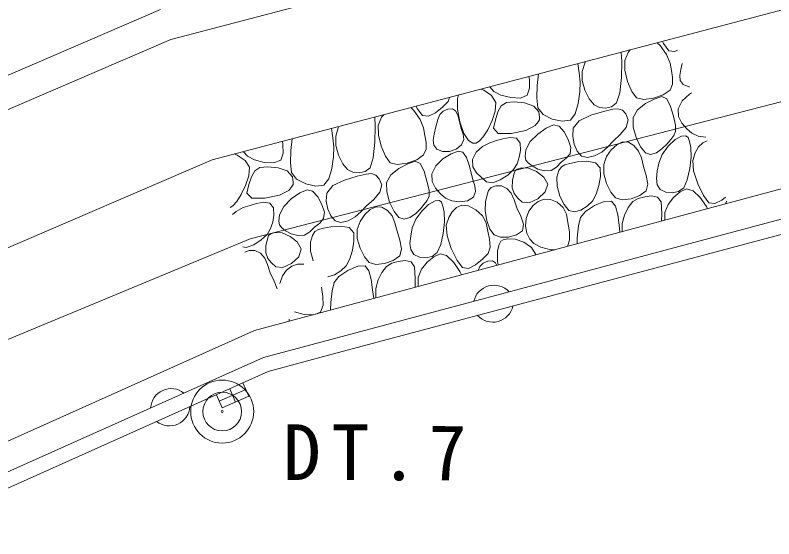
# Model space of a CAD drawing. Units: millimetres, scale not verified. Extents: x 40000 to 680000, y 20000 to 380000.
# Drawn here: x 187216 to 205176, y 312542 to 324938 of the extents above; entities that cross this region are included whole.
import ezdxf

# ---------------------------------------------------------------- set-up
doc = ezdxf.new("R2010")
doc.units = ezdxf.units.MM
doc.header["$LTSCALE"] = 1000
doc.layers.add('M-BGD', color=7, linetype='Continuous', lineweight=13)
doc.layers.add('M-BMK-SRVR', color=3, linetype='Continuous', lineweight=13)
doc.styles.add('ＭＳ ゴシック', font='')
doc.styles.get('ＭＳ ゴシック').set_extended_font_data('MS Gothic')

msp = doc.modelspace()

# ---------------------------------------------------------------- linework, layer by layer
at = {"layer": 'M-BGD'}
for p, q in [((190902, 324360), (212108, 329936)), ((191881, 321515), (212506, 326938)), ((191881, 321515), (212506, 326938)), ((180255, 320599), (190657, 325071)), ((212762, 324804), (192777, 319644)), ((180552, 319909), (190902, 324360)), ((202416, 324285), (202487, 324217)), ((202487, 324217), (202635, 324004)), ((202566, 324266), (202541, 324318)), ((202694, 324095), (202566, 324266)), ((201563, 324061), (201576, 323841)), ((201647, 323862), (201726, 324055)), ((201726, 324055), (201774, 324116)), ((202635, 324004), (202721, 323804)), ((202833, 324077), (202694, 324095)), ((202899, 324109), (202833, 324077)), ((200698, 323802), (200714, 323838)), ((201576, 323841), (201567, 323462)), ((201649, 323632), (201647, 323862)), ((200538, 323791), (200568, 323569)), ((200639, 323604), (200698, 323802)), ((202721, 323804), (202753, 323626)), ((202947, 323512), (202973, 323655)), ((202973, 323655), (203003, 323791)), ((199378, 323486), (199389, 323411)), ((199574, 323269), (199606, 323546)), ((200568, 323569), (200593, 323350)), ((200641, 323389), (200639, 323604)), ((201567, 323462), (201528, 323096)), ((201714, 323370), (201649, 323632)), ((202753, 323626), (202781, 323459)), ((202781, 323459), (202778, 323303)), ((202959, 323394), (202947, 323512)), ((199389, 323411), (199392, 323207)), ((200593, 323350), (200587, 323119)), ((200705, 323159), (200641, 323389)), ((201816, 323133), (201714, 323370)), ((202778, 323303), (202721, 323162)), ((203030, 323296), (202959, 323394)), ((203167, 323243), (203030, 323296)), ((198240, 323187), (198309, 323161)), ((198309, 323161), (198492, 323033)), ((198549, 323131), (198453, 323238)), ((198717, 323047), (198549, 323131)), ((199392, 323207), (199337, 323043)), ((199566, 322980), (199574, 323269)), ((200587, 323119), (200548, 322845)), ((200807, 322955), (200705, 323159)), ((201928, 322980), (201816, 323133)), ((202721, 323162), (202559, 323051)), ((203181, 323243), (203167, 323243)), ((203178, 323068), (203228, 323100)), ((197497, 322991), (197464, 322892)), ((197687, 322710), (197688, 322957)), ((197688, 322957), (197711, 323048)), ((198492, 323033), (198594, 322871)), ((198947, 322985), (198717, 323047)), ((199176, 322974), (198947, 322985)), ((199337, 323043), (199176, 322974)), ((199593, 322747), (199566, 322980)), ((200919, 322817), (200807, 322955)), ((201528, 323096), (201454, 322859)), ((202096, 322939), (201928, 322980)), ((202329, 322969), (202096, 322939)), ((202135, 322844), (202346, 322952)), ((202559, 323051), (202329, 322969)), ((202346, 322952), (202522, 323012)), ((202522, 323012), (202640, 322958)), ((202640, 322958), (202730, 322776)), ((203010, 322907), (203178, 323068)), ((196581, 322751), (196653, 322682)), ((196731, 322732), (196706, 322784)), ((197332, 322757), (197166, 322624)), ((197464, 322892), (197332, 322757)), ((198594, 322871), (198580, 322667)), ((198642, 322646), (198725, 322790)), ((198725, 322790), (198844, 322867)), ((198844, 322867), (199030, 322884)), ((199030, 322884), (199273, 322860)), ((199273, 322860), (199494, 322784)), ((199494, 322784), (199613, 322646)), ((199712, 322590), (199593, 322747)), ((200548, 322845), (200473, 322599)), ((201047, 322754), (200919, 322817)), ((201191, 322736), (201047, 322754)), ((201332, 322769), (201191, 322736)), ((201454, 322859), (201332, 322769)), ((201948, 322695), (202135, 322844)), ((202730, 322776), (202799, 322543)), ((202914, 322718), (203010, 322907)), ((192885, 317470), (212363, 322713)), ((195892, 322520), (195940, 322582)), ((196653, 322682), (196800, 322470)), ((196859, 322561), (196731, 322732)), ((196998, 322543), (196859, 322561)), ((197166, 322624), (196998, 322543)), ((197220, 322467), (197271, 322588)), ((197271, 322588), (197346, 322668)), ((197346, 322668), (197461, 322715)), ((197461, 322715), (197570, 322721)), ((197570, 322721), (197644, 322672)), ((197644, 322672), (197695, 322570)), ((197745, 322410), (197687, 322710)), ((197695, 322570), (197737, 322421)), ((198580, 322667), (198506, 322441)), ((198584, 322460), (198642, 322646)), ((199613, 322646), (199631, 322519)), ((199929, 322479), (199712, 322590)), ((200473, 322599), (200359, 322452)), ((200571, 322437), (200847, 322568)), ((200847, 322568), (201147, 322658)), ((201147, 322658), (201364, 322711)), ((201364, 322711), (201487, 322723)), ((201487, 322723), (201590, 322688)), ((201590, 322688), (201671, 322602)), ((201671, 322602), (201728, 322459)), ((201843, 322512), (201948, 322695)), ((202922, 322536), (202914, 322718)), ((195729, 322526), (195741, 322307)), ((195812, 322328), (195892, 322520)), ((196800, 322470), (196886, 322270)), ((197177, 322297), (197220, 322467)), ((197737, 322421), (197777, 322257)), ((197840, 322136), (197745, 322410)), ((198506, 322441), (198402, 322227)), ((198536, 322260), (198584, 322460)), ((199597, 322416), (199526, 322325)), ((199629, 322462), (199597, 322416)), ((199631, 322519), (199629, 322462)), ((200169, 322427), (199929, 322479)), ((200359, 322452), (200169, 322427)), ((200426, 322262), (200571, 322437)), ((201728, 322459), (201683, 322281)), ((201846, 322290), (201843, 322512)), ((202799, 322543), (202849, 322333)), ((203002, 322378), (202922, 322536)), ((194703, 322257), (194733, 322035)), ((194804, 322070), (194863, 322268)), ((194863, 322268), (194880, 322303)), ((195741, 322307), (195732, 321928)), ((195814, 322098), (195812, 322328)), ((196886, 322270), (196918, 322092)), ((197138, 322121), (197177, 322297)), ((197777, 322257), (197821, 322120)), ((198402, 322227), (198298, 322059)), ((198650, 322139), (198536, 322260)), ((199305, 322211), (198959, 322136)), ((199526, 322325), (199305, 322211)), ((199587, 322124), (199789, 322264)), ((199789, 322264), (199962, 322339)), ((199962, 322339), (200093, 322307)), ((200093, 322307), (200213, 322175)), ((200415, 322067), (200426, 322262)), ((201683, 322281), (201541, 322112)), ((201915, 322044), (201846, 322290)), ((202849, 322333), (202850, 322186)), ((203119, 322246), (203002, 322378)), ((203238, 322141), (203119, 322246)), ((194733, 322035), (194758, 321816)), ((194806, 321855), (194804, 322070)), ((195879, 321835), (195814, 322098)), ((196918, 322092), (196946, 321925)), ((197113, 321978), (197138, 322121)), ((197821, 322120), (197836, 321995)), ((197949, 321967), (197840, 322136)), ((198298, 322059), (198206, 321961)), ((198959, 322136), (198650, 322139)), ((198764, 322010), (198934, 322043)), ((198934, 322043), (199081, 322023)), ((199081, 322023), (199168, 321911)), ((199408, 321944), (199587, 322124)), ((200213, 322175), (200310, 321992)), ((200451, 321881), (200415, 322067)), ((201541, 322112), (201370, 321955)), ((202021, 321824), (201915, 322044)), ((202807, 322086), (202735, 321997)), ((202850, 322186), (202807, 322086)), ((202839, 321991), (202994, 322074)), ((202994, 322074), (203094, 322084)), ((203094, 322084), (203147, 322043)), ((203147, 322043), (203177, 321951)), ((203385, 322075), (203238, 322141)), ((203568, 322052), (203385, 322075)), ((193092, 316833), (212443, 322005)), ((193544, 321952), (193555, 321877)), ((193555, 321877), (193558, 321673)), ((193740, 321735), (193772, 322012)), ((194871, 321625), (194806, 321855)), ((195732, 321928), (195693, 321562)), ((196946, 321925), (196944, 321769)), ((197124, 321860), (197113, 321978)), ((197195, 321762), (197124, 321860)), ((197786, 321868), (197656, 321768)), ((197836, 321995), (197786, 321868)), ((198048, 321911), (197949, 321967)), ((198128, 321911), (198048, 321911)), ((198206, 321961), (198128, 321911)), ((198279, 321825), (198451, 321915)), ((198451, 321915), (198610, 321967)), ((198610, 321967), (198764, 322010)), ((199168, 321911), (199176, 321736)), ((199307, 321746), (199408, 321944)), ((200310, 321992), (200374, 321805)), ((200524, 321720), (200451, 321881)), ((201370, 321955), (201235, 321813)), ((201325, 321751), (201456, 321872)), ((201456, 321872), (201597, 321938)), ((201597, 321938), (201732, 321930)), ((201732, 321930), (201863, 321852)), ((201863, 321852), (201972, 321721)), ((202646, 321886), (202528, 321771)), ((202735, 321997), (202646, 321886)), ((202675, 321836), (202839, 321991)), ((203177, 321951), (203210, 321806)), ((203393, 321818), (203496, 321915)), ((203496, 321915), (203598, 321960)), ((192715, 321596), (192618, 321704)), ((193558, 321673), (193502, 321509)), ((193732, 321446), (193740, 321735)), ((194758, 321816), (194752, 321585)), ((195981, 321598), (195879, 321835)), ((196944, 321769), (196886, 321628)), ((197332, 321709), (197195, 321762)), ((197495, 321713), (197332, 321709)), ((197656, 321768), (197495, 321713)), ((197535, 321655), (197702, 321721)), ((197702, 321721), (197817, 321693)), ((197817, 321693), (197901, 321568)), ((198043, 321520), (198130, 321694)), ((198130, 321694), (198279, 321825)), ((199176, 321736), (199151, 321573)), ((199288, 321595), (199307, 321746)), ((200374, 321805), (200352, 321656)), ((200622, 321602), (200524, 321720)), ((201102, 321697), (200933, 321606)), ((201235, 321813), (201102, 321697)), ((201218, 321589), (201325, 321751)), ((201972, 321721), (202041, 321558)), ((202135, 321679), (202021, 321824)), ((202259, 321641), (202135, 321679)), ((202395, 321681), (202259, 321641)), ((202528, 321771), (202395, 321681)), ((202534, 321639), (202675, 321836)), ((203210, 321806), (203216, 321580)), ((203257, 321501), (203313, 321679)), ((203313, 321679), (203393, 321818)), ((181737, 317153), (191881, 321515)), ((181737, 317153), (191881, 321515)), ((192405, 321652), (192474, 321627)), ((192474, 321627), (192657, 321499)), ((192657, 321499), (192760, 321337)), ((192882, 321513), (192715, 321596)), ((193113, 321451), (192882, 321513)), ((193502, 321509), (193341, 321440)), ((194752, 321585), (194713, 321311)), ((194717, 316909), (212489, 321655)), ((194972, 321421), (194871, 321625)), ((195693, 321562), (195619, 321324)), ((196094, 321446), (195981, 321598)), ((196725, 321516), (196494, 321435)), ((196886, 321628), (196725, 321516)), ((197176, 321372), (197343, 321534)), ((197343, 321534), (197535, 321655)), ((197901, 321568), (197962, 321390)), ((198053, 321346), (198043, 321520)), ((199151, 321573), (199097, 321422)), ((199307, 321505), (199288, 321595)), ((199362, 321441), (199307, 321505)), ((200261, 321550), (200140, 321457)), ((200352, 321656), (200261, 321550)), ((200763, 321565), (200622, 321602)), ((200933, 321606), (200763, 321565)), ((201149, 321400), (201218, 321589)), ((202041, 321558), (202090, 321359)), ((202450, 321434), (202534, 321639)), ((203216, 321580), (203186, 321305)), ((203275, 321252), (203257, 321501)), ((192760, 321337), (192745, 321133)), ((192891, 321256), (193009, 321333)), ((193009, 321333), (193196, 321350)), ((193341, 321440), (193113, 321451)), ((193196, 321350), (193439, 321326)), ((193439, 321326), (193659, 321250)), ((193759, 321212), (193732, 321446)), ((194713, 321311), (194639, 321065)), ((195084, 321283), (194972, 321421)), ((195619, 321324), (195498, 321235)), ((196262, 321404), (196094, 321446)), ((196113, 321161), (196300, 321310)), ((196494, 321435), (196262, 321404)), ((196300, 321310), (196511, 321417)), ((196511, 321417), (196688, 321478)), ((196688, 321478), (196805, 321424)), ((196805, 321424), (196896, 321242)), ((197079, 321183), (197176, 321372)), ((197962, 321390), (198010, 321206)), ((198136, 321206), (198053, 321346)), ((199097, 321422), (199015, 321282)), ((199102, 321296), (199206, 321326)), ((199206, 321326), (199369, 321317)), ((199453, 321368), (199362, 321441)), ((199369, 321317), (199560, 321236)), ((199587, 321294), (199453, 321368)), ((200029, 321343), (199901, 321264)), ((200140, 321457), (200029, 321343)), ((200089, 321258), (200147, 321348)), ((200147, 321348), (200229, 321397)), ((200229, 321397), (200347, 321430)), ((200347, 321430), (200525, 321465)), ((200525, 321465), (200751, 321480)), ((200751, 321480), (200955, 321442)), ((200955, 321442), (201067, 321322)), ((201067, 321322), (201070, 321122)), ((201151, 321185), (201149, 321400)), ((202090, 321359), (202157, 321143)), ((202415, 321245), (202450, 321434)), ((203186, 321305), (203127, 321042)), ((192745, 321133), (192671, 320907)), ((192808, 321111), (192891, 321256)), ((193659, 321250), (193779, 321112)), ((193878, 321056), (193759, 321212)), ((195013, 321034), (195312, 321124)), ((195212, 321220), (195084, 321283)), ((195356, 321202), (195212, 321220)), ((195312, 321124), (195529, 321176)), ((195498, 321235), (195356, 321202)), ((195529, 321176), (195652, 321189)), ((195652, 321189), (195756, 321154)), ((195756, 321154), (195837, 321067)), ((196008, 320978), (196113, 321161)), ((196896, 321242), (196964, 321009)), ((197088, 321001), (197079, 321183)), ((198010, 321206), (198050, 321039)), ((198256, 321092), (198136, 321206)), ((198878, 321154), (198700, 321037)), ((199015, 321282), (198878, 321154)), ((198988, 321020), (199021, 321173)), ((199021, 321173), (199050, 321255)), ((199050, 321255), (199102, 321296)), ((199560, 321236), (199728, 321103)), ((199745, 321254), (199587, 321294)), ((199901, 321264), (199745, 321254)), ((200042, 321102), (200089, 321258)), ((201215, 320955), (201151, 321185)), ((202157, 321143), (202193, 320940)), ((202396, 321070), (202415, 321245)), ((203375, 320947), (203275, 321252)), ((192749, 320926), (192808, 321111)), ((193779, 321112), (193797, 320984)), ((193797, 320984), (193795, 320927)), ((194094, 320944), (193878, 321056)), ((194334, 320893), (194094, 320944)), ((194639, 321065), (194525, 320917)), ((194737, 320903), (195013, 321034)), ((195837, 321067), (195893, 320925)), ((196012, 320756), (196008, 320978)), ((196964, 321009), (197015, 320799)), ((197168, 320844), (197088, 321001)), ((198050, 321039), (198097, 320895)), ((198376, 320995), (198256, 321092)), ((198520, 320970), (198376, 320995)), ((198700, 321037), (198520, 320970)), ((198983, 320849), (198988, 321020)), ((199728, 321103), (199824, 320939)), ((200044, 320887), (200042, 321102)), ((201070, 321122), (201035, 320905)), ((201317, 320751), (201215, 320955)), ((202415, 320921), (202396, 321070)), ((203127, 321042), (203044, 320852)), ((203512, 320668), (203375, 320947)), ((192671, 320907), (192568, 320693)), ((192702, 320726), (192749, 320926)), ((193691, 320791), (193470, 320677)), ((193762, 320882), (193691, 320791)), ((193795, 320927), (193762, 320882)), ((193955, 320730), (194128, 320804)), ((194128, 320804), (194258, 320773)), ((194258, 320773), (194378, 320641)), ((194525, 320917), (194334, 320893)), ((194591, 320728), (194737, 320903)), ((195893, 320925), (195848, 320746)), ((197015, 320799), (197015, 320652)), ((197284, 320712), (197168, 320844)), ((198097, 320895), (198114, 320763)), ((198389, 320683), (198425, 320791)), ((198425, 320791), (198485, 320858)), ((198485, 320858), (198593, 320900)), ((198593, 320900), (198727, 320900)), ((198727, 320900), (198855, 320837)), ((198855, 320837), (198961, 320723)), ((199031, 320715), (198983, 320849)), ((199824, 320939), (199765, 320754)), ((200109, 320657), (200044, 320887)), ((201035, 320905), (200969, 320700)), ((202153, 320777), (202002, 320668)), ((202193, 320940), (202153, 320777)), ((202489, 320809), (202415, 320921)), ((202620, 320746), (202489, 320809)), ((203044, 320852), (202919, 320762)), ((202960, 320754), (203111, 320824)), ((203111, 320824), (203264, 320779)), ((203264, 320779), (203434, 320618)), ((192568, 320693), (192464, 320524)), ((192815, 320605), (192702, 320726)), ((193125, 320602), (192815, 320605)), ((193470, 320677), (193125, 320602)), ((193574, 320409), (193752, 320590)), ((193752, 320590), (193955, 320730)), ((194378, 320641), (194476, 320458)), ((194580, 320533), (194591, 320728)), ((195848, 320746), (195707, 320578)), ((196081, 320510), (196012, 320756)), ((197015, 320652), (196973, 320552)), ((197403, 320607), (197284, 320712)), ((197551, 320541), (197403, 320607)), ((198065, 320632), (197924, 320545)), ((198114, 320763), (198065, 320632)), ((198352, 320519), (198389, 320683)), ((198961, 320723), (199028, 320567)), ((199117, 320606), (199031, 320715)), ((199221, 320512), (199117, 320606)), ((199592, 320593), (199384, 320498)), ((199765, 320754), (199592, 320593)), ((200210, 320453), (200109, 320657)), ((200969, 320700), (200883, 320536)), ((201429, 320613), (201317, 320751)), ((201586, 320569), (201429, 320613)), ((201795, 320593), (201586, 320569)), ((202002, 320668), (201795, 320593)), ((201838, 320524), (201968, 320599)), ((201968, 320599), (202119, 320638)), ((202119, 320638), (202282, 320661)), ((202282, 320661), (202423, 320632)), ((202423, 320632), (202507, 320516)), ((202771, 320729), (202620, 320746)), ((202673, 320456), (202804, 320625)), ((202919, 320762), (202771, 320729)), ((202804, 320625), (202960, 320754)), ((203434, 320618), (203581, 320405)), ((203640, 320496), (203512, 320668)), ((204031, 320627), (203947, 320560)), ((192371, 320427), (192307, 320385)), ((192464, 320524), (192371, 320427)), ((192617, 320381), (192776, 320433)), ((192776, 320433), (192929, 320476)), ((192929, 320476), (193099, 320509)), ((193099, 320509), (193247, 320489)), ((193247, 320489), (193333, 320377)), ((193473, 320212), (193574, 320409)), ((194476, 320458), (194539, 320271)), ((194616, 320346), (194580, 320533)), ((195535, 320421), (195401, 320279)), ((195707, 320578), (195535, 320421)), ((196186, 320290), (196081, 320510)), ((196901, 320463), (196811, 320352)), ((196840, 320301), (197004, 320457)), ((196973, 320552), (196901, 320463)), ((197004, 320457), (197159, 320539)), ((197159, 320539), (197259, 320549)), ((197259, 320549), (197312, 320509)), ((197312, 320509), (197342, 320417)), ((197342, 320417), (197375, 320272)), ((197738, 320518), (197551, 320541)), ((197661, 320381), (197789, 320437)), ((197924, 320545), (197738, 320518)), ((197789, 320437), (197945, 320423)), ((197945, 320423), (198122, 320332)), ((198342, 320304), (198352, 320519)), ((199028, 320567), (199091, 320376)), ((199384, 320498), (199221, 320512)), ((199379, 320300), (199477, 320434)), ((199477, 320434), (199600, 320528)), ((199600, 320528), (199736, 320581)), ((199736, 320581), (199886, 320578)), ((199886, 320578), (200047, 320509)), ((200047, 320509), (200186, 320387)), ((200322, 320315), (200210, 320453)), ((200758, 320418), (200607, 320324)), ((200716, 320287), (200928, 320431)), ((200883, 320536), (200758, 320418)), ((200928, 320431), (201160, 320530)), ((201160, 320530), (201333, 320535)), ((201333, 320535), (201427, 320418)), ((201427, 320418), (201482, 320211)), ((201729, 320384), (201838, 320524)), ((202507, 320516), (202522, 320242)), ((202593, 320264), (202673, 320456)), ((203581, 320405), (203603, 320355)), ((203779, 320478), (203640, 320496)), ((203947, 320560), (203779, 320478)), ((204030, 320470), (204052, 320523)), ((204052, 320523), (204062, 320534)), ((192360, 320217), (192445, 320291)), ((192445, 320291), (192617, 320381)), ((193333, 320377), (193341, 320202)), ((194539, 320271), (194517, 320121)), ((194689, 320186), (194616, 320346)), ((195401, 320279), (195267, 320163)), ((195491, 320216), (195622, 320337)), ((195622, 320337), (195762, 320404)), ((195762, 320404), (195898, 320396)), ((195898, 320396), (196029, 320317)), ((196029, 320317), (196137, 320187)), ((196300, 320145), (196186, 320290)), ((196694, 320237), (196560, 320146)), ((196811, 320352), (196694, 320237)), ((196700, 320105), (196840, 320301)), ((197375, 320272), (197381, 320046)), ((197479, 320145), (197558, 320283)), ((197558, 320283), (197661, 320381)), ((198122, 320332), (198276, 320188)), ((198381, 320075), (198342, 320304)), ((199091, 320376), (199186, 320177)), ((199314, 320123), (199379, 320300)), ((200186, 320387), (200269, 320228)), ((200269, 320228), (200303, 320029)), ((200454, 320280), (200322, 320315)), ((200607, 320324), (200454, 320280)), ((200598, 320146), (200716, 320287)), ((201644, 320203), (201729, 320384)), ((202522, 320242), (202518, 320063)), ((202594, 320084), (202593, 320264)), ((193341, 320202), (193317, 320039)), ((193454, 320061), (193473, 320212)), ((193472, 319971), (193454, 320061)), ((194517, 320121), (194426, 320016)), ((194788, 320068), (194689, 320186)), ((194928, 320031), (194788, 320068)), ((195099, 320072), (194928, 320031)), ((195267, 320163), (195099, 320072)), ((195314, 319866), (195383, 320054)), ((195383, 320054), (195491, 320216)), ((196137, 320187), (196206, 320024)), ((196424, 320107), (196300, 320145)), ((196560, 320146), (196424, 320107)), ((196616, 319900), (196700, 320105)), ((197381, 320046), (197352, 319771)), ((197422, 319967), (197479, 320145)), ((198276, 320188), (198365, 320019)), ((198455, 319872), (198381, 320075)), ((199186, 320177), (199251, 319990)), ((199300, 319939), (199314, 320123)), ((200553, 319948), (200598, 320146)), ((201482, 320211), (201514, 319970)), ((201585, 320005), (201644, 320203)), ((193262, 319888), (193181, 319748)), ((193317, 320039), (193262, 319888)), ((193528, 319907), (193472, 319971)), ((193618, 319833), (193528, 319907)), ((194305, 319923), (194194, 319809)), ((194426, 320016), (194305, 319923)), ((194394, 319863), (194512, 319896)), ((194512, 319896), (194691, 319931)), ((194691, 319931), (194917, 319946)), ((194917, 319946), (195120, 319908)), ((195120, 319908), (195232, 319788)), ((195316, 319651), (195314, 319866)), ((196206, 320024), (196256, 319825)), ((196580, 319710), (196616, 319900)), ((197440, 319718), (197422, 319967)), ((198365, 320019), (198404, 319828)), ((198555, 319735), (198455, 319872)), ((199251, 319990), (199224, 319835)), ((199331, 319776), (199300, 319939)), ((200303, 320029), (200336, 319812)), ((200521, 319670), (200553, 319948)), ((201514, 319970), (201534, 319798)), ((201587, 319812), (201585, 320005)), ((193181, 319748), (193043, 319620)), ((193187, 319639), (193215, 319721)), ((193215, 319721), (193267, 319762)), ((193267, 319762), (193371, 319792)), ((193371, 319792), (193534, 319783)), ((193534, 319783), (193725, 319702)), ((193753, 319760), (193618, 319833)), ((193725, 319702), (193894, 319569)), ((193911, 319720), (193753, 319760)), ((194066, 319730), (193911, 319720)), ((194194, 319809), (194066, 319730)), ((194208, 319568), (194254, 319724)), ((194254, 319724), (194312, 319814)), ((194312, 319814), (194394, 319863)), ((195232, 319788), (195235, 319588)), ((196256, 319825), (196322, 319609)), ((196562, 319536), (196580, 319710)), ((197352, 319771), (197293, 319508)), ((197541, 319413), (197440, 319718)), ((198404, 319828), (198447, 319632)), ((198704, 319681), (198555, 319735)), ((199082, 319736), (198894, 319683)), ((199224, 319835), (199082, 319736)), ((199399, 319639), (199331, 319776)), ((200336, 319812), (200338, 319608)), ((192777, 319644), (182462, 315353)), ((193043, 319620), (192866, 319503)), ((193154, 319486), (193187, 319639)), ((193894, 319569), (193989, 319405)), ((194210, 319353), (194208, 319568)), ((195235, 319588), (195200, 319371)), ((195381, 319421), (195316, 319651)), ((196322, 319609), (196359, 319406)), ((196580, 319387), (196562, 319536)), ((197293, 319508), (197209, 319318)), ((198447, 319632), (198461, 319448)), ((198634, 319358), (198672, 319508)), ((198672, 319508), (198710, 319584)), ((198894, 319683), (198704, 319681)), ((198710, 319584), (198771, 319618)), ((198771, 319618), (198880, 319645)), ((198880, 319645), (199050, 319639)), ((199050, 319639), (199255, 319562)), ((199255, 319562), (199438, 319434)), ((199496, 319532), (199399, 319639)), ((199663, 319449), (199496, 319532)), ((200338, 319608), (200289, 319463)), ((200517, 319524), (200521, 319670)), ((192686, 319436), (192602, 319450)), ((192651, 319324), (192759, 319366)), ((192866, 319503), (192686, 319436)), ((192759, 319366), (192893, 319366)), ((192893, 319366), (193021, 319303)), ((193148, 319315), (193154, 319486)), ((193989, 319405), (193931, 319220)), ((194274, 319123), (194210, 319353)), ((195200, 319371), (195135, 319166)), ((195482, 319216), (195381, 319421)), ((196359, 319406), (196319, 319243)), ((196655, 319275), (196580, 319387)), ((197678, 319134), (197541, 319413)), ((198461, 319448), (198410, 319293)), ((198633, 319112), (198634, 319358)), ((199438, 319434), (199541, 319272)), ((199894, 319386), (199663, 319449)), ((199988, 319382), (199894, 319386)), ((193021, 319303), (193126, 319189)), ((193126, 319189), (193193, 319033)), ((193197, 319181), (193148, 319315)), ((193282, 319072), (193197, 319181)), ((193931, 319220), (193758, 319058)), ((195135, 319166), (195049, 319001)), ((195594, 319079), (195482, 319216)), ((196319, 319243), (196168, 319134)), ((196786, 319212), (196655, 319275)), ((196936, 319195), (196786, 319212)), ((197085, 319228), (196936, 319195)), ((196970, 319091), (197125, 319220)), ((197209, 319318), (197085, 319228)), ((197125, 319220), (197276, 319289)), ((197276, 319289), (197429, 319245)), ((197429, 319245), (197599, 319084)), ((198278, 319158), (198113, 319026)), ((198410, 319293), (198278, 319158)), ((199541, 319272), (199540, 319261)), ((193193, 319033), (193256, 318841)), ((193387, 318978), (193282, 319072)), ((193550, 318963), (193387, 318978)), ((193758, 319058), (193550, 318963)), ((193643, 318900), (193765, 318993)), ((193765, 318993), (193901, 319047)), ((193901, 319047), (194051, 319044)), ((195049, 319001), (194923, 318884)), ((195094, 318897), (195325, 318996)), ((195325, 318996), (195499, 319001)), ((195499, 319001), (195592, 318884)), ((195752, 319034), (195594, 319079)), ((195961, 319059), (195752, 319034)), ((195895, 318850), (196004, 318990)), ((196168, 319134), (195961, 319059)), ((196004, 318990), (196134, 319065)), ((196134, 319065), (196284, 319104)), ((196284, 319104), (196448, 319127)), ((196448, 319127), (196589, 319098)), ((196589, 319098), (196672, 318982)), ((196672, 318982), (196687, 318708)), ((196838, 318922), (196970, 319091)), ((197599, 319084), (197746, 318871)), ((197806, 318962), (197678, 319134)), ((198113, 319026), (197945, 318944)), ((198178, 318895), (198218, 318989)), ((198218, 318989), (198292, 319069)), ((198292, 319069), (198407, 319117)), ((198407, 319117), (198517, 319123)), ((198517, 319123), (198590, 319073)), ((198590, 319073), (198620, 319014)), ((198651, 319022), (198633, 319112)), ((193256, 318841), (193351, 318643)), ((193544, 318765), (193643, 318900)), ((194772, 318789), (194620, 318746)), ((194923, 318884), (194772, 318789)), ((194881, 318753), (195094, 318897)), ((195592, 318884), (195647, 318677)), ((195809, 318669), (195895, 318850)), ((196758, 318730), (196838, 318922)), ((197746, 318871), (197782, 318788)), ((197945, 318944), (197806, 318962)), ((193351, 318643), (193416, 318456)), ((193479, 318589), (193544, 318765)), ((194718, 318414), (194764, 318612)), ((194764, 318612), (194881, 318753)), ((195647, 318677), (195679, 318436)), ((195751, 318471), (195809, 318669)), ((196687, 318708), (196682, 318492)), ((196760, 318513), (196758, 318730)), ((194468, 318495), (194501, 318278)), ((195679, 318436), (195703, 318229)), ((195752, 318256), (195751, 318471)), ((194501, 318278), (194504, 318074)), ((194686, 318136), (194718, 318414)), ((195756, 318243), (195752, 318256)), ((194504, 318074), (194448, 317910)), ((194681, 317953), (194686, 318136)), ((194059, 317852), (193828, 317914)), ((194448, 317910), (194327, 317858)), ((193706, 317738), (193703, 317690)), ((194267, 317842), (194059, 317852)), ((183710, 313366), (192885, 317470)), ((138303, 292341), (193092, 316833)), ((193292, 316529), (194717, 316909)), ((174136, 307960), (193209, 316502)), ((193209, 316502), (193292, 316529)), ((192434, 315778), (192294, 316095)), ((192745, 315916), (192605, 316232)), ((192118, 315639), (191980, 315953)), ((192048, 315799), (192674, 316076)), ((192118, 315639), (192745, 315916))]:
    msp.add_line(p, q, dxfattribs=at)
for centre, radius, start, end in [((198550, 318058), 487, 42.6459, 167.282), ((258034, 84663), 233300, 79.04342, 129.11535), ((198523, 318157), 487, 222.6458, 347.282), ((190909, 315610), 487, 51.7681, 176.4043), ((190867, 315703), 487, 231.7681, 356.4043)]:
    msp.add_arc(centre, radius, start, end, dxfattribs=at)
at = {"layer": 'M-BMK-SRVR'}
for radius in [746, 458, 22.5]:
    msp.add_circle((192117, 315554), radius, dxfattribs=at)

# ---------------------------------------------------------------- texts
at = {"layer": 'M-BMK-SRVR', "insert": (193553, 313912), "char_height": 1320, "attachment_point": 7, "rotation": 359.891, "style": 'ＭＳ ゴシック'}
msp.add_mtext('\\T1.28;DT.7', dxfattribs=at)

doc.saveas('drawing.dxf')
